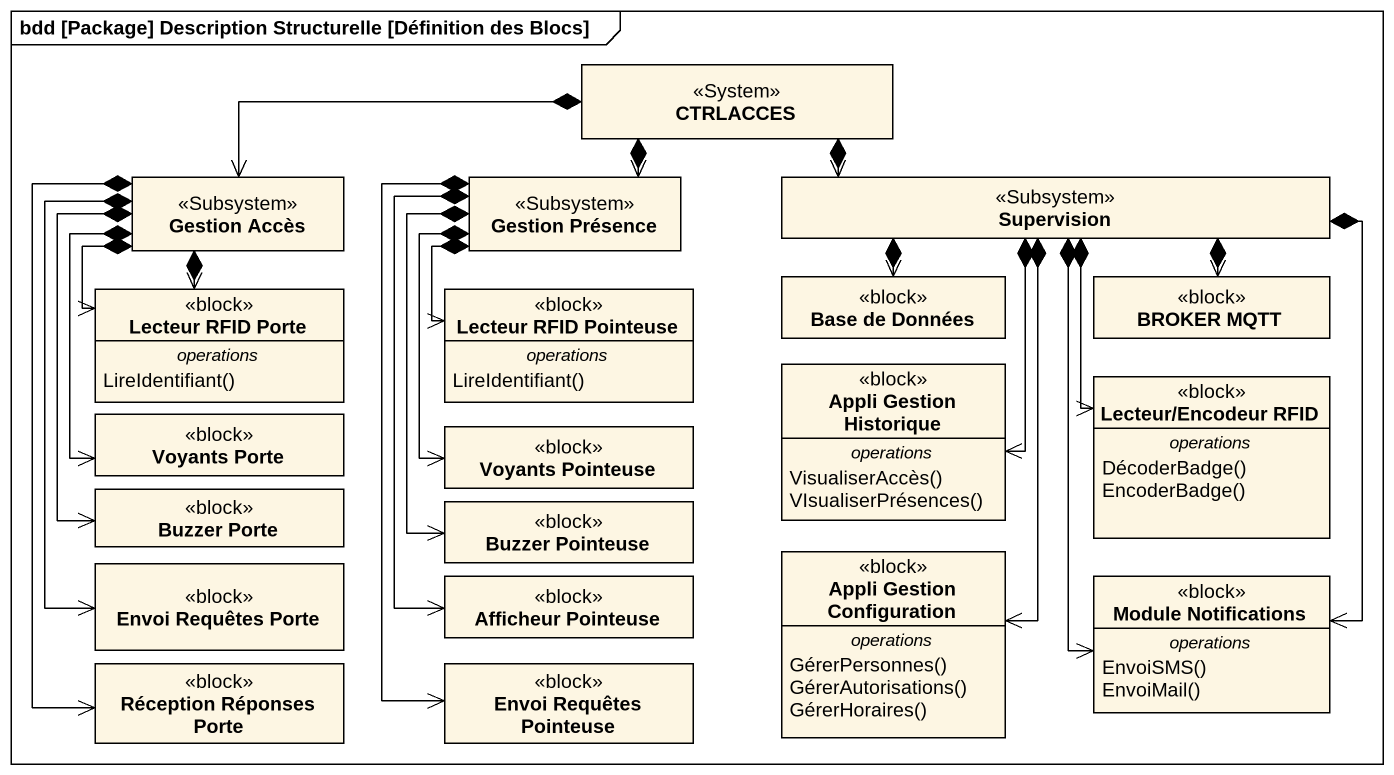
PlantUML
@startuml
mainframe bdd [Package] Description Structurelle [Définition des Blocs]
hide circle
hide empty members
class CTRLACCES <<System>>
class "Gestion Accès" as Gestion_Accès <<Subsystem>>
class "Gestion Présence" as Gestion_Présence <<Subsystem>>
class Supervision <<Subsystem>>
class "Lecteur RFID Porte" as Lecteur_RFID_Porte <<block>> {
  -- operations --
  LireIdentifiant()
}
class "Lecteur RFID Pointeuse" as Lecteur_RFID_Pointeuse <<block>> {
  -- operations --
  LireIdentifiant()
}
class "Base de Données" as Base_de_Données <<block>>
class "BROKER MQTT" as BROKER_MQTT <<block>>
class "Appli Gestion Historique" as Appli_Gestion_Historique <<block>> {
  -- operations --
  VisualiserAccès()
  VIsualiserPrésences()
}
class "Voyants Porte" as Voyants_Porte <<block>>
class "Voyants Pointeuse" as Voyants_Pointeuse <<block>>
class "Lecteur/Encodeur RFID" as Lecteur_Encodeur_RFID <<block>> {
  -- operations --
  DécoderBadge()
  EncoderBadge()
}
class "Buzzer Porte" as Buzzer_Porte <<block>>
class "Buzzer Pointeuse" as Buzzer_Pointeuse <<block>>
class "Envoi Requêtes Porte" as Envoi_Requêtes_Porte <<block>>
class "Afficheur Pointeuse" as Afficheur_Pointeuse <<block>>
class "Appli Gestion Configuration" as Appli_Gestion_Configuration <<block>> {
  -- operations --
  GérerPersonnes()
  GérerAutorisations()
  GérerHoraires()
}
class "Module Notifications" as Module_Notifications <<block>> {
  -- operations --
  EnvoiSMS()
  EnvoiMail()
}
class "Réception Réponses Porte" as Réception_Réponses_Porte <<block>>
class "Envoi Requêtes Pointeuse" as Envoi_Requêtes_Pointeuse <<block>>
CTRLACCES *-left-> Gestion_Accès
CTRLACCES *--> Gestion_Présence
CTRLACCES *-right-> Supervision
Gestion_Accès *--> Lecteur_RFID_Porte
Gestion_Accès *--> Lecteur_RFID_Porte
Gestion_Accès *--> Voyants_Porte
Gestion_Accès *--> Buzzer_Porte
Gestion_Accès *--> Envoi_Requêtes_Porte
Gestion_Accès *--> Réception_Réponses_Porte
Gestion_Présence *--> Lecteur_RFID_Pointeuse
Gestion_Présence *--> Voyants_Pointeuse
Gestion_Présence *--> Buzzer_Pointeuse
Gestion_Présence *--> Afficheur_Pointeuse
Gestion_Présence *--> Envoi_Requêtes_Pointeuse
Supervision *--> Base_de_Données
Supervision *--> BROKER_MQTT
Supervision *--> Appli_Gestion_Historique
Supervision *--> Lecteur_Encodeur_RFID
Supervision *--> Appli_Gestion_Configuration
Supervision *--> Module_Notifications
Supervision *--> Module_Notifications
@enduml
